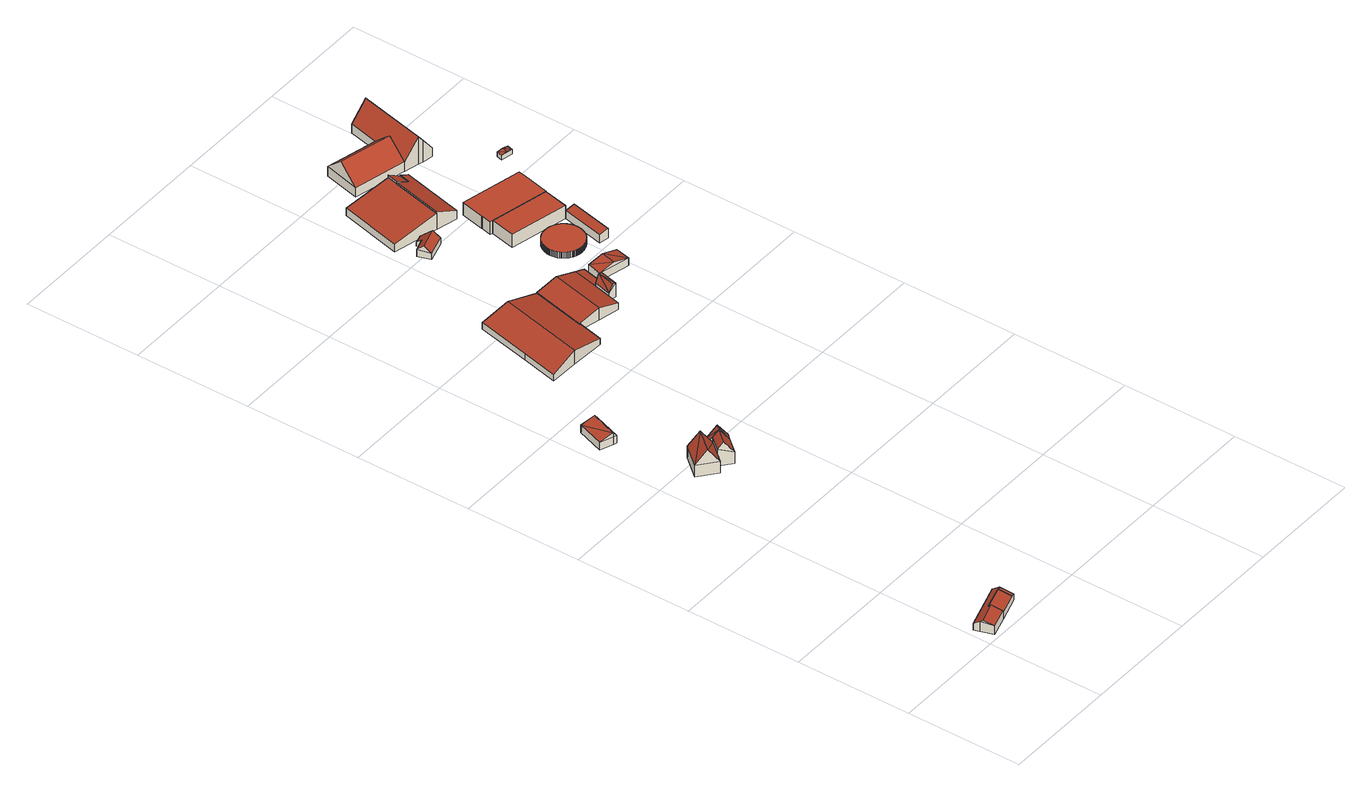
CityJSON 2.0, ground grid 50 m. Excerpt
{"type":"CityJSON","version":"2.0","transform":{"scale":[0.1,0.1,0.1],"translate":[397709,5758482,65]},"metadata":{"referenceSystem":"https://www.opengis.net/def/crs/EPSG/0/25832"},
"CityObjects":{
"building1":{"type":"Building","attributes":{"Gemeindeschluessel":"05515000","Geometrietyp2DReferenz":"3000","function":"51009_1610","roofType":"5000","measuredHeight":5.47},"geometry":[{"type":"Solid","lod":"2","boundaries":[[[[0,1,2,3]],[[4,5,1,0]],[[6,7,5,4]],[[8,9,7,6]],[[10,11,9,8]],[[12,13,11,10]],[[3,2,13,12]],[[8,14,15,10]],[[4,0,3,12,15,14,6]],[[6,14,8]],[[10,15,12]],[[1,5,7,9,11,13,2]]]],"semantics":{"surfaces":[{"type":"WallSurface"},{"type":"RoofSurface"},{"type":"GroundSurface"}],"values":[[0,0,0,0,0,0,0,1,1,0,0,2]]}}]},
"building2":{"type":"Building","attributes":{"Gemeindeschluessel":"05515000","Geometrietyp2DReferenz":"3000","function":"31001_2700","roofType":"2100","measuredHeight":4.75},"geometry":[{"type":"Solid","lod":"2","boundaries":[[[[4,16,17,6]],[[18,19,16,4]],[[20,21,19,18]],[[22,23,21,20]],[[24,25,23,22]],[[26,27,25,24]],[[28,29,27,26]],[[6,17,29,28]],[[26,24,22,20,18,4,6,28]],[[16,19,21,23,25,27,29,17]]]],"semantics":{"surfaces":[{"type":"WallSurface"},{"type":"RoofSurface"},{"type":"GroundSurface"}],"values":[[0,0,0,0,0,0,0,0,1,2]]}}]},
"building3":{"type":"Building","attributes":{"Gemeindeschluessel":"05515000","Geometrietyp2DReferenz":"3000","function":"51009_1610","roofType":"2100","measuredHeight":4.71},"geometry":[{"type":"Solid","lod":"2","boundaries":[[[[24,25,19,30]],[[22,23,25,24]],[[31,21,23,22]],[[30,19,21,31]],[[22,24,30,31]],[[25,23,21,19]]]],"semantics":{"surfaces":[{"type":"WallSurface"},{"type":"RoofSurface"},{"type":"GroundSurface"}],"values":[[0,0,0,0,1,2]]}}]},
"building4":{"type":"Building","attributes":{"Gemeindeschluessel":"05515000","Geometrietyp2DReferenz":"3000","function":"31001_2700","roofType":"3100","measuredHeight":5.32},"geometry":[{"type":"Solid","lod":"2","boundaries":[[[[32,33,34,35]],[[36,37,33,32]],[[38,39,37,36]],[[40,41,39,38]],[[42,43,41,40]],[[35,34,43,42]],[[44,35,45]],[[42,45,35]],[[46,44,45,36]],[[47,38,36,45]],[[47,40,38]],[[47,45,42,40]],[[46,36,32]],[[44,46,32,35]],[[33,37,39,41,43,34]]]],"semantics":{"surfaces":[{"type":"WallSurface"},{"type":"RoofSurface"},{"type":"GroundSurface"}],"values":[[0,0,0,0,0,0,1,1,1,1,0,0,0,0,2]]}}]},
"building5":{"type":"Building","attributes":{"Gemeindeschluessel":"05515000","Geometrietyp2DReferenz":"3000","function":"31001_1000"},"address":[{"country":"Germany","locality":"Münster","thoroughfareNumber":"188","thoroughfareName":"Havixbecker Straße"}],"children":["building5-1","building5-2","building5-3"]},
"building5-1":{"type":"BuildingPart","attributes":{"roofType":"3100","measuredHeight":11.62},"parents":["building5"],"geometry":[{"type":"Solid","lod":"2","boundaries":[[[[48,49,50,51]],[[52,53,54,55]],[[56,57,53,52]],[[51,50,57,56]],[[58,51,56]],[[56,59,58]],[[60,61,62,63,58,59]],[[59,52,55,60]],[[58,63,64,48,51]],[[56,52,59]],[[49,65,54,53,57,50]],[[49,48,60,65]],[[65,60,55,54]],[[48,64,61,60]],[[64,63,62]],[[64,62,61]]]],"semantics":{"surfaces":[{"type":"WallSurface"},{"type":"RoofSurface"},{"type":"GroundSurface"},{"type":"ClosureSurface"}],"values":[[0,0,0,0,1,1,1,1,0,0,2,3,3,0,0,3]]}}]},
"building5-2":{"type":"BuildingPart","attributes":{"roofType":"3100","measuredHeight":10.76},"parents":["building5"],"geometry":[{"type":"Solid","lod":"2","boundaries":[[[[66,67,68,69]],[[70,55,54,67,66]],[[66,71,70]],[[69,72,73,71,66]],[[70,71,73,74,75,76]],[[67,54,65,68]],[[55,70,76,77,78,60]],[[65,54,55,60]],[[77,76,79]],[[60,78,69,68,65]],[[78,77,79,69]],[[75,79,76]],[[74,73,72]],[[75,74,72,69,79]]]],"semantics":{"surfaces":[{"type":"WallSurface"},{"type":"RoofSurface"},{"type":"GroundSurface"},{"type":"ClosureSurface"}],"values":[[0,0,0,1,1,2,0,3,0,3,3,0,0,3]]}}]},
"building5-3":{"type":"BuildingPart","attributes":{"roofType":"3100","measuredHeight":10.79},"parents":["building5"],"geometry":[{"type":"Solid","lod":"2","boundaries":[[[[80,81,49,48,64]],[[82,83,81,80]],[[69,68,83,82]],[[80,84,82]],[[85,84,80]],[[80,64,62,77,79,75,85]],[[69,82,84]],[[84,85,74,72,69]],[[81,83,68,65,49]],[[60,78,61,64,48]],[[49,65,60,48]],[[68,69,78,60,65]],[[75,74,85]],[[62,61,78,77]],[[64,61,62]],[[79,77,78,69]],[[69,72,74,75,79]]]],"semantics":{"surfaces":[{"type":"WallSurface"},{"type":"RoofSurface"},{"type":"GroundSurface"},{"type":"ClosureSurface"}],"values":[[0,0,0,0,1,1,1,1,2,0,3,3,0,0,3,3,3]]}}]},
"building6":{"type":"Building","attributes":{"Gemeindeschluessel":"05515000","Geometrietyp2DReferenz":"3000","function":"31001_2700","roofType":"3100","measuredHeight":6.37},"geometry":[{"type":"Solid","lod":"2","boundaries":[[[[86,87,88,89]],[[90,91,87,86]],[[92,93,91,90]],[[94,95,93,92]],[[96,97,95,94]],[[98,99,97,96]],[[100,101,99,98]],[[102,103,101,100]],[[89,88,103,102]],[[96,94,92,90,98]],[[86,89,102,100,98,90]],[[87,91,93,95,97,99,101,103,88]]]],"semantics":{"surfaces":[{"type":"WallSurface"},{"type":"RoofSurface"},{"type":"GroundSurface"}],"values":[[0,0,0,0,0,0,0,0,0,1,1,2]]}}]},
"building7":{"type":"Building","attributes":{"Gemeindeschluessel":"05515000","Geometrietyp2DReferenz":"3000","function":"31001_2700"},"children":["building7-1","building7-2"]},
"building7-1":{"type":"BuildingPart","attributes":{"roofType":"3100","measuredHeight":5.76},"parents":["building7"],"geometry":[{"type":"Solid","lod":"2","boundaries":[[[[104,105,106,107]],[[108,88,105,104]],[[109,103,88,108]],[[110,101,103,109]],[[111,112,101,110]],[[113,114,112,111]],[[107,106,115,116]],[[110,109,108,104,111]],[[107,116,113,111,104]],[[105,88,103,101,112,114,115,106]],[[114,113,116,115]]]],"semantics":{"surfaces":[{"type":"WallSurface"},{"type":"RoofSurface"},{"type":"GroundSurface"},{"type":"ClosureSurface"}],"values":[[0,0,0,0,0,0,0,1,1,2,3]]}}]},
"building7-2":{"type":"BuildingPart","attributes":{"roofType":"2100","measuredHeight":3.29},"parents":["building7"],"geometry":[{"type":"Solid","lod":"2","boundaries":[[[[117,118,114,113]],[[119,120,118,117]],[[121,122,120,119]],[[116,115,122,121]],[[121,119,117,113,116]],[[118,120,122,115,114]],[[114,115,116,113]]]],"semantics":{"surfaces":[{"type":"WallSurface"},{"type":"RoofSurface"},{"type":"GroundSurface"},{"type":"ClosureSurface"}],"values":[[0,0,0,0,1,2,3]]}}]},
"building8":{"type":"Building","attributes":{"Gemeindeschluessel":"05515000","Geometrietyp2DReferenz":"3000","function":"51003_1201","roofType":"3100","measuredHeight":6.88},"geometry":[{"type":"Solid","lod":"2","boundaries":[[[[123,124,125]],[[125,126,123]],[[125,127,128]],[[128,126,125]],[[129,130,131,132]],[[123,129,132,124]],[[128,130,129,123]],[[127,131,130,128]],[[124,132,131,127]],[[123,126,128]],[[127,125,124]]]],"semantics":{"surfaces":[{"type":"RoofSurface"},{"type":"GroundSurface"},{"type":"WallSurface"}],"values":[[0,0,0,0,1,2,2,2,2,2,2]]}}]},
"building9":{"type":"Building","attributes":{"Gemeindeschluessel":"05515000","Geometrietyp2DReferenz":"3000","function":"31001_2700","roofType":"5000","measuredHeight":5.72},"geometry":[{"type":"Solid","lod":"2","boundaries":[[[[133,134,135,136]],[[137,138,134,133]],[[139,140,138,137]],[[141,142,140,139]],[[143,144,142,141]],[[136,135,144,143]],[[137,133,136,145,146,139]],[[141,146,145,143]],[[139,146,141]],[[143,145,136]],[[134,138,140,142,144,135]]]],"semantics":{"surfaces":[{"type":"WallSurface"},{"type":"RoofSurface"},{"type":"GroundSurface"}],"values":[[0,0,0,0,0,0,1,1,0,0,2]]}}]},
"building10":{"type":"Building","attributes":{"Gemeindeschluessel":"05515000","Geometrietyp2DReferenz":"3000","function":"51002_1215","roofType":"3100","measuredHeight":5.46},"geometry":[{"type":"Solid","lod":"2","boundaries":[[[[147,148,149,150]],[[151,152,148,147]],[[153,154,152,151]],[[150,149,154,153]],[[147,155,151]],[[153,156,150]],[[147,150,156]],[[156,155,147]],[[155,156,153]],[[153,151,155]],[[148,152,154,149]]]],"semantics":{"surfaces":[{"type":"WallSurface"},{"type":"RoofSurface"},{"type":"GroundSurface"}],"values":[[0,0,0,0,0,0,1,1,1,1,2]]}}]},
"building11":{"type":"Building","attributes":{"Gemeindeschluessel":"05515000","Geometrietyp2DReferenz":"3000","function":"31001_2700"},"children":["building11-1","building11-2"]},
"building11-1":{"type":"BuildingPart","attributes":{"roofType":"2100","measuredHeight":7.55},"parents":["building11"],"geometry":[{"type":"Solid","lod":"2","boundaries":[[[[157,158,159,160]],[[161,162,163,164]],[[165,166,162,161]],[[160,159,166,165]],[[161,164,157,160,165]],[[158,163,162,166,159]],[[158,157,164,163]]]],"semantics":{"surfaces":[{"type":"WallSurface"},{"type":"RoofSurface"},{"type":"GroundSurface"},{"type":"ClosureSurface"}],"values":[[0,0,0,0,1,2,3]]}}]},
"building11-2":{"type":"BuildingPart","attributes":{"roofType":"2100","measuredHeight":8.85},"parents":["building11"],"geometry":[{"type":"Solid","lod":"2","boundaries":[[[[167,168,158,157,169]],[[170,171,168,167]],[[172,164,163,171,170]],[[170,167,169,172]],[[168,171,163,158]],[[164,172,169,157]],[[158,163,164,157]]]],"semantics":{"surfaces":[{"type":"WallSurface"},{"type":"RoofSurface"},{"type":"GroundSurface"},{"type":"ClosureSurface"}],"values":[[0,0,0,1,2,0,3]]}}]},
"building12":{"type":"Building","attributes":{"Gemeindeschluessel":"05515000","Geometrietyp2DReferenz":"3000","function":"51003_1201","roofType":"1000","measuredHeight":2.75},"geometry":[{"type":"Solid","lod":"2","boundaries":[[[[173,174,175,176]],[[177,178,174,173]],[[179,180,178,177]],[[181,182,180,179]],[[183,184,182,181]],[[185,186,184,183]],[[187,188,186,185]],[[189,190,188,187]],[[191,192,190,189]],[[193,194,192,191]],[[195,196,194,193]],[[197,198,196,195]],[[199,200,198,197]],[[201,202,200,199]],[[203,204,202,201]],[[205,206,204,203]],[[207,208,206,205]],[[209,210,208,207]],[[211,212,210,209]],[[213,214,212,211]],[[215,216,214,213]],[[217,218,216,215]],[[219,220,218,217]],[[221,222,220,219]],[[223,224,222,221]],[[225,226,224,223]],[[227,228,226,225]],[[229,230,228,227]],[[231,232,230,229]],[[233,234,232,231]],[[235,236,234,233]],[[237,238,236,235]],[[239,240,238,237]],[[241,242,240,239]],[[243,244,242,241]],[[245,246,244,243]],[[247,248,246,245]],[[249,250,248,247]],[[251,252,250,249]],[[253,254,252,251]],[[255,256,254,253]],[[257,258,256,255]],[[259,260,258,257]],[[261,262,260,259]],[[263,264,262,261]],[[265,266,264,263]],[[267,268,266,265]],[[269,270,268,267]],[[271,272,270,269]],[[273,274,272,271]],[[275,276,274,273]],[[277,278,276,275]],[[279,280,278,277]],[[281,282,280,279]],[[283,284,282,281]],[[285,286,284,283]],[[287,288,286,285]],[[289,290,288,287]],[[291,292,290,289]],[[293,294,292,291]],[[295,296,294,293]],[[297,298,296,295]],[[299,300,298,297]],[[301,302,300,299]],[[303,304,302,301]],[[305,306,304,303]],[[307,308,306,305]],[[309,310,308,307]],[[311,312,310,309]],[[313,314,312,311]],[[315,316,314,313]],[[317,318,316,315]],[[319,320,318,317]],[[321,322,320,319]],[[323,324,322,321]],[[325,326,324,323]],[[327,328,326,325]],[[329,330,328,327]],[[331,332,330,329]],[[333,334,332,331]],[[335,336,334,333]],[[337,338,336,335]],[[339,340,338,337]],[[341,342,340,339]],[[343,344,342,341]],[[345,346,344,343]],[[347,348,346,345]],[[349,350,348,347]],[[351,352,350,349]],[[353,354,352,351]],[[355,356,354,353]],[[357,358,356,355]],[[359,360,358,357]],[[361,362,360,359]],[[363,364,362,361]],[[365,366,364,363]],[[367,368,366,365]],[[369,370,368,367]],[[371,372,370,369]],[[373,374,372,371]],[[375,376,374,373]],[[176,175,376,375]],[[373,371,369,367,365,363,361,359,357,355,353,351,349,347,345,343,341,339,337,335,333,331,329,327,325,323,321,319,317,315,313,311,309,307,305,303,301,299,297,295,293,291,289,287,285,283,281,279,277,275,273,271,269,267,265,263,261,259,257,255,253,251,249,247,245,243,241,239,237,235,233,231,229,227,225,223,221,219,217,215,213,211,209,207,205,203,201,199,197,195,193,191,189,187,185,183,181,179,177,173,176,375]],[[174,178,180,182,184,186,188,190,192,194,196,198,200,202,204,206,208,210,212,214,216,218,220,222,224,226,228,230,232,234,236,238,240,242,244,246,248,250,252,254,256,258,260,262,264,266,268,270,272,274,276,278,280,282,284,286,288,290,292,294,296,298,300,302,304,306,308,310,312,314,316,318,320,322,324,326,328,330,332,334,336,338,340,342,344,346,348,350,352,354,356,358,360,362,364,366,368,370,372,374,376,175]]]],"semantics":{"surfaces":[{"type":"WallSurface"},{"type":"RoofSurface"},{"type":"GroundSurface"}],"values":[[0,0,0,0,0,0,0,0,0,0,0,0,0,0,0,0,0,0,0,0,0,0,0,0,0,0,0,0,0,0,0,0,0,0,0,0,0,0,0,0,0,0,0,0,0,0,0,0,0,0,0,0,0,0,0,0,0,0,0,0,0,0,0,0,0,0,0,0,0,0,0,0,0,0,0,0,0,0,0,0,0,0,0,0,0,0,0,0,0,0,0,0,0,0,0,0,0,0,0,0,0,0,1,2]]}}]},
"building13":{"type":"Building","attributes":{"Gemeindeschluessel":"05515000","Geometrietyp2DReferenz":"3000","function":"51009_1610","roofType":"2100","measuredHeight":8.22},"geometry":[{"type":"Solid","lod":"2","boundaries":[[[[377,162,378,379]],[[380,163,162,377]],[[381,171,163,380]],[[382,168,171,381]],[[383,384,168,382]],[[379,378,384,383]],[[382,381,380,377,379,383]],[[162,163,171,168,384,378]]]],"semantics":{"surfaces":[{"type":"WallSurface"},{"type":"RoofSurface"},{"type":"GroundSurface"}],"values":[[0,0,0,0,0,0,1,2]]}}]},
"building14":{"type":"Building","attributes":{"Gemeindeschluessel":"05515000","Geometrietyp2DReferenz":"3000","function":"31001_2700","roofType":"1000","measuredHeight":6},"geometry":[{"type":"Solid","lod":"2","boundaries":[[[[385,386,387,388]],[[389,390,386,385]],[[391,392,390,389]],[[388,387,392,391]],[[389,385,388,391]],[[386,390,392,387]]]],"semantics":{"surfaces":[{"type":"WallSurface"},{"type":"RoofSurface"},{"type":"GroundSurface"}],"values":[[0,0,0,0,1,2]]}}]},
"building15":{"type":"Building","attributes":{"Gemeindeschluessel":"05515000","Geometrietyp2DReferenz":"3000","function":"31001_2700","roofType":"9999","measuredHeight":6},"geometry":[{"type":"Solid","lod":"2","boundaries":[[[[385,393,394,395,396,397,398,399,388]],[[398,400,401,399]],[[397,402,400,398]],[[396,403,402,397]],[[395,404,403,396]],[[394,405,404,395]],[[393,406,405,394]],[[385,386,406,393]],[[388,387,386,385]],[[399,401,387,388]],[[400,402,403,404,405,406,386,387,401]]]],"semantics":{"surfaces":[{"type":"RoofSurface"},{"type":"WallSurface"},{"type":"GroundSurface"}],"values":[[0,1,1,1,1,1,1,1,1,1,2]]}}]},
"building16":{"type":"Building","attributes":{"Gemeindeschluessel":"05515000","Geometrietyp2DReferenz":"3000","function":"51009_1610","roofType":"2100","measuredHeight":4.55},"geometry":[{"type":"Solid","lod":"2","boundaries":[[[[407,408,409,410]],[[411,412,408,407]],[[413,414,412,411]],[[410,409,414,413]],[[411,407,410,413]],[[408,412,414,409]]]],"semantics":{"surfaces":[{"type":"WallSurface"},{"type":"RoofSurface"},{"type":"GroundSurface"}],"values":[[0,0,0,0,1,2]]}}]},
"building17":{"type":"Building","attributes":{"Gemeindeschluessel":"05515000","Geometrietyp2DReferenz":"3000","function":"31001_2700","roofType":"5000","measuredHeight":11.65},"address":[{"country":"Germany","locality":"Münster","thoroughfareNumber":"190a","thoroughfareName":"Havixbecker Straße"}],"geometry":[{"type":"Solid","lod":"2","boundaries":[[[[415,416,417,418]],[[419,420,416,415]],[[421,422,420,419]],[[423,424,422,421]],[[418,417,424,423]],[[421,419,425,426,423]],[[426,425,415,418]],[[423,426,418]],[[415,425,419]],[[416,420,422,424,417]]]],"semantics":{"surfaces":[{"type":"WallSurface"},{"type":"RoofSurface"},{"type":"GroundSurface"}],"values":[[0,0,0,0,0,1,1,0,0,2]]}}]},
"building18":{"type":"Building","attributes":{"name":"Lütke Brintrup","Gemeindeschluessel":"05515000","Geometrietyp2DReferenz":"3000","function":"31001_1100","roofType":"3100","measuredHeight":12.77},"address":[{"country":"Germany","locality":"Münster","thoroughfareNumber":"190","thoroughfareName":"Havixbecker Straße"}],"geometry":[{"type":"Solid","lod":"2","boundaries":[[[[427,428,429,430]],[[431,432,428,427]],[[433,434,432,431]],[[435,436,434,433]],[[437,438,436,435]],[[439,440,438,437]],[[441,442,440,439]],[[443,444,442,441]],[[445,446,444,443]],[[447,448,446,445]],[[430,429,448,447]],[[441,439,437,435,433,443]],[[431,427,430,447,445,443,433]],[[428,432,434,436,438,440,442,444,446,448,429]]]],"semantics":{"surfaces":[{"type":"WallSurface"},{"type":"RoofSurface"},{"type":"GroundSurface"}],"values":[[0,0,0,0,0,0,0,0,0,0,0,1,1,2]]}}]},
"building19":{"type":"Building","attributes":{"Gemeindeschluessel":"05515000","Geometrietyp2DReferenz":"3000","function":"51009_1610","roofType":"3100","measuredHeight":2.67},"geometry":[{"type":"Solid","lod":"2","boundaries":[[[[449,450,451,452]],[[453,454,450,449]],[[455,456,454,453]],[[452,451,456,455]],[[449,457,453]],[[455,458,452]],[[449,452,458]],[[458,457,449]],[[457,458,455]],[[455,453,457]],[[450,454,456,451]]]],"semantics":{"surfaces":[{"type":"WallSurface"},{"type":"RoofSurface"},{"type":"GroundSurface"}],"values":[[0,0,0,0,0,0,1,1,1,1,2]]}}]}
},
"vertices":[
[211,146,62],[211,146,31],[8,82,31],[8,82,62],[219,120,79],[219,120,31],[105,85,79],[105,85,31],[122,31,71],[122,31,31],[33,3,71],[33,3,31],[16,57,79],[16,57,31],[109,74,86],[19,46,86],
[219,120,32],[105,85,32],[219,119,78],[219,119,32],[206,115,78],[206,115,32],[222,63,61],[222,63,32],[235,67,61],[235,67,32],[236,66,61],[236,66,32],[122,31,61],[122,31,32],
[219,119,79],[206,115,79],
[154,1909,48],[154,1909,13],[97,1929,13],[97,1929,48],[168,1904,48],[168,1904,13],[126,1788,48],[126,1788,13],[113,1792,48],[113,1792,13],[56,1813,48],[56,1813,13],[154,1909,67],[112,1793,67],[154,1909,66],[113,1792,66],
[268,1478,69],[268,1478,16],[209,1528,16],[209,1528,69],[208,1379,69],[208,1379,16],[234,1410,16],[234,1410,69],[135,1440,69],[135,1440,16],[245,1497,132],[171,1409,132],[282,1467,69],[280,1468,71],[275,1473,82],[268,1478,92],[268,1478,71],[282,1467,16],
[283,1369,71],[283,1369,16],[331,1426,16],[331,1426,71],[234,1410,95],[253,1395,124],[326,1430,79],[300,1451,124],[300,1451,123],[292,1458,112],[282,1467,95],[282,1467,94],[282,1467,71],[283,1466,95],
[287,1500,71],[287,1500,16],[350,1448,71],[350,1448,16],[319,1474,124],[300,1452,124],
[551,2178,41],[551,2178,13],[575,2284,13],[575,2284,41],[404,2183,77],[404,2183,13],[279,2187,42],[279,2187,13],[314,2343,42],[314,2343,13],[368,2577,42],[368,2577,13],[488,2550,77],[488,2550,13],[624,2519,42],[624,2519,13],[571,2285,42],[571,2285,13],
[662,2264,70],[662,2264,13],[753,2244,13],[753,2244,45],[575,2284,46],[571,2285,45],[624,2519,45],[715,2499,70],[715,2499,13],[806,2478,45],[806,2478,13],[785,2382,13],[785,2382,45],
[847,2469,34],[847,2469,13],[825,2373,34],[825,2373,13],[795,2379,42],[795,2379,13],
[808,2296,78],[825,2373,78],[810,2376,81],[793,2300,81],[795,2379,45],[778,2303,44],[808,2296,12],[778,2303,12],[795,2379,12],[825,2373,12],
[617,3036,47],[617,3036,14],[563,3020,14],[563,3020,46],[611,3056,30],[611,3056,14],[649,3067,30],[649,3067,14],[672,2991,43],[672,2991,14],[581,2963,43],[581,2963,14],[572,2991,71],[663,3020,71],
[986,2370,44],[986,2370,8],[1000,2434,8],[1000,2434,44],[852,2401,44],[852,2401,8],[867,2464,44],[867,2464,8],[919,2385,62],[933,2449,62],
[795,3320,89],[795,3320,14],[601,3367,14],[601,3367,49],[732,3052,89],[732,3052,14],[783,3272,14],[783,3272,89],[537,3099,49],[537,3099,14],
[850,3306,68],[850,3306,14],[795,3320,102],[839,3259,68],[839,3259,14],[783,3272,102],
[1027,2615,37],[1027,2615,10],[1028,2621,10],[1028,2621,37],[1025,2609,37],[1025,2609,10],[1023,2603,37],[1023,2603,10],[1020,2597,37],[1020,2597,10],[1018,2592,37],[1018,2592,10],[1015,2588,37],[1015,2588,10],[1011,2582,37],[1011,2582,10],[1007,2578,37],[1007,2578,10],[1003,2573,37],[1003,2573,10],[998,2569,37],[998,2569,10],[993,2566,37],[993,2566,10],[989,2562,37],[989,2562,10],[984,2560,37],[984,2560,10],[979,2558,37],[979,2558,10],[975,2556,37],[975,2556,10],[970,2554,37],[970,2554,10],[965,2553,37],[965,2553,10],[961,2552,37],[961,2552,10],[957,2551,37],[957,2551,10],[953,2551,37],[953,2551,10],[949,2550,37],[949,2550,10],[945,2550,37],[945,2550,10],[941,2550,37],[941,2550,10],[938,2551,37],[938,2551,10],[933,2551,37],[933,2551,10],[929,2552,37],[929,2552,10],[925,2553,37],[925,2553,10],[920,2554,37],[920,2554,10],[916,2556,37],[916,2556,10],[911,2558,37],[911,2558,10],[906,2560,37],[906,2560,10],[902,2562,37],[902,2562,10],[897,2566,37],[897,2566,10],[892,2569,37],[892,2569,10],[888,2573,37],[888,2573,10],[883,2578,37],[883,2578,10],[879,2583,37],[879,2583,10],[875,2588,37],[875,2588,10],[872,2592,37],[872,2592,10],[870,2597,37],[870,2597,10],[867,2603,37],[867,2603,10],[865,2609,37],[865,2609,10],[863,2615,37],[863,2615,10],[862,2621,37],[862,2621,10],[862,2627,37],[862,2627,10],[861,2633,37],[861,2633,10],[861,2638,37],[861,2638,10],[862,2643,37],[862,2643,10],[862,2648,37],[862,2648,10],[863,2653,37],[863,2653,10],[864,2657,37],[864,2657,10],[866,2662,37],[866,2662,10],[867,2666,37],[867,2666,10],[869,2669,37],[869,2669,10],[871,2673,37],[871,2673,10],[872,2676,37],[872,2676,10],[874,2679,37],[874,2679,10],[877,2683,37],[877,2683,10],[879,2686,37],[879,2686,10],[882,2689,37],[882,2689,10],[885,2693,37],[885,2693,10],[888,2696,37],[888,2696,10],[892,2699,37],[892,2699,10],[896,2702,37],[896,2702,10],[900,2705,37],[900,2705,10],[905,2708,37],[905,2708,10],[910,2710,37],[910,2710,10],[915,2713,37],[915,2713,10],[921,2715,37],[921,2715,10],[927,2716,37],[927,2716,10],[933,2717,37],[933,2717,10],[940,2718,37],[940,2718,10],[945,2718,37],[945,2718,10],[950,2718,37],[950,2718,10],[957,2717,37],[957,2717,10],[963,2716,37],[963,2716,10],[969,2715,37],[969,2715,10],[975,2713,37],[975,2713,10],[981,2710,37],[981,2710,10],[986,2708,37],[986,2708,10],[990,2705,37],[990,2705,10],[995,2702,37],[995,2702,10],[999,2699,37],[999,2699,10],[1002,2696,37],[1002,2696,10],[1006,2693,37],[1006,2693,10],[1009,2689,37],[1009,2689,10],[1011,2686,37],[1011,2686,10],[1014,2683,37],[1014,2683,10],[1016,2680,37],[1016,2680,10],[1018,2676,37],[1018,2676,10],[1020,2673,37],[1020,2673,10],[1021,2670,37],[1021,2670,10],[1023,2666,37],[1023,2666,10],[1025,2662,37],[1025,2662,10],[1026,2658,37],[1026,2658,10],[1027,2653,37],[1027,2653,10],[1028,2648,37],[1028,2648,10],[1029,2643,37],[1029,2643,10],[1029,2638,37],[1029,2638,10],[1029,2633,37],[1029,2633,10],[1029,2627,37],[1029,2627,10],
[732,3052,96],[825,3030,14],[825,3030,54],[783,3272,96],[839,3259,71],[850,3306,71],[888,3297,54],[888,3297,14],
[1091,2823,70],[1091,2823,10],[839,2879,10],[839,2879,70],[1068,2717,70],[1068,2717,10],[816,2773,70],[816,2773,10],
[1093,2822,70],[1120,2944,70],[1125,2969,70],[861,3028,70],[838,2927,70],[839,2926,70],[829,2881,70],[839,2926,10],[829,2881,10],[838,2927,10],[861,3028,10],[1125,2969,10],[1120,2944,10],[1093,2822,10],
[1110,2708,54],[1110,2708,9],[1068,2717,9],[1068,2717,46],[1069,2523,54],[1069,2523,9],[1027,2532,46],[1027,2532,9],
[708,3403,57],[708,3403,14],[934,3349,14],[934,3349,57],[745,3558,59],[745,3558,14],[969,3506,59],[969,3506,14],[954,3441,119],[954,3441,14],[727,3482,130],[951,3429,130],
[969,3506,54],[969,3506,13],[954,3441,13],[954,3441,53],[1000,3637,55],[1000,3637,13],[1065,3622,141],[1065,3622,13],[1130,3607,55],[1130,3607,13],[1075,3365,55],[1075,3365,13],[1064,3318,55],[1064,3318,13],[1020,3328,113],[1020,3328,13],[999,3333,141],[999,3333,13],[934,3348,55],[934,3348,13],[934,3349,55],[934,3349,13],
[1253,3096,31],[1253,3096,9],[1259,3120,9],[1259,3120,31],[1203,3106,31],[1203,3106,9],[1209,3131,31],[1209,3131,9],[1228,3101,36],[1234,3125,36]
]}
